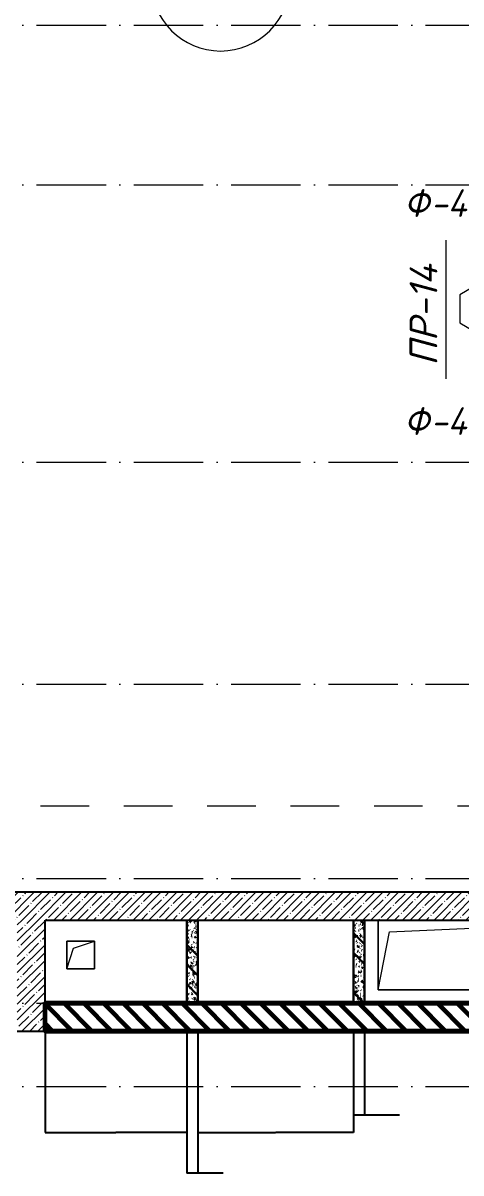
# Model space of a CAD drawing. Header units: millimetres. Extents: x 12986 to 523328, y -9759 to 30092.
# Drawn here: x 123999 to 127151, y 9877 to 18165 of the extents above; entities that cross this region are included whole.
import ezdxf

# ---------------------------------------------------------------- set-up
doc = ezdxf.new("R2010")
doc.units = ezdxf.units.MM
doc.linetypes.add('01 Штриховая _4 мм_', pattern=[600, 350, -250])
doc.linetypes.add('50_200_ШТРИХ_1Т_ш5_п1_п1_', pattern=[700, 500, -100, 0, -100])
for name, color, linetype, lineweight in [('0) ПГП', 1, 'Continuous', 30), ('4) ПГП красный расчет', 12, 'Continuous', 30), ('5) Блок ячеистый', 160, 'Continuous', 60), ('A-ANNO-DIMS', 7, 'Continuous', 9), ('A-AREA-IDEN', 7, 'Continuous', 9), ('A-DOOR-IDEN', 7, 'Continuous', 9), ('A-FLOR', 7, 'Continuous', 9), ('A-GENM', 7, 'Continuous', 9), ('A-GENM-IDEN', 7, 'Continuous', 9), ('A-WALL-1', 7, 'Continuous', 25), ('A-WALL-PATT-1', 7, 'Continuous', 5), ('G-ANNO-SYMB-1', 7, '01 Штриховая _4 мм_', 9), ('Оси-2', 7, '50_200_ШТРИХ_1Т_ш5_п1_п1_', 9)]:
    doc.layers.add(name, color=color, linetype=linetype, lineweight=lineweight)
doc.layers.add('A-WALL-9', color=7, linetype='Continuous', lineweight=5, true_color=0x0070df)
doc.styles.add('ISOCPEUR_I_3', font='isocpeui.ttf', dxfattribs={"width": 0.9, "height": 200})
doc.styles.add('ISOCPEUR_I_5', font='isocpeui.ttf', dxfattribs={"height": 200})
doc.dimstyles.get("Standard").update_dxf_attribs({"dimtxt": 0.18, "dimasz": 0.18, "dimexe": 0.18, "dimexo": 0.0625, "dimgap": 0.09, "dimtad": 0, "dimtih": 1, "dimtoh": 1, "dimdec": 4, "dimzin": 0, "dimdsep": 46, "dimtxsty": 'Standard', "dimcen": 0.09, "dimadec": 0, "dimazin": 0, "dimtfac": 1, "dimtdec": 4, "dimtofl": 0, "dimtmove": 0, "dimatfit": 3, "dimfxl": 1, "dimtolj": 1, "dimtzin": 0, "dimarcsym": 0})
pattern_1 = [(50, (61996.893, 0), (72.873764, -6.37607), [7.62, -83.82]), (355, (61996.89, 0), (-14.09699, 76.42244), [6.096, -67.056]), (100.451, (62002.966, -0.53), (58.776964, 70.04687), [6.476, -71.236]), (46.184, (61996.89, 20.32), (108.43142, -16.81745), [11.43, -125.73]), (96.636, (62005.93, 18.92), (94.961, 98.97089), [9.714, -106.854]), (351.184, (61996.89, 20.32), (94.96227, 98.97018), [9.144, -100.584]), (21, (62007.053, 15.24), (60.64565, -40.90654), [7.62, -83.82]), (326, (62007.05, 15.24), (24.72083, 73.67493), [6.096, -67.056]), (71.451, (62012.11, 11.83), (85.36689, 32.76874), [6.476, -71.236]), (37.5, (61996.893, 0), (1.235525, 33.822432), [3.353, -62.89, 3.353, -64.719, -67.31]), (37.5, (61996.893, 0), (1.235525, 33.822432), [-134.315, 3.353, -63.957]), (7.5, (61996.893, 0), (26.728146, 40.07255), [3.353, -35.458, 3.353, -61.366, -25.654]), (7.5, (61996.893, 0), (26.728146, 40.07255), [-103.53, 3.353, -22.301]), (327.5, (61974.236, 0), (54.236318, -2.292117), [3.353, -22.047, 3.353, -75.895, -105.156]), (327.5, (61974.236, 0), (54.236318, -2.292117), [-104.648, 3.353, -101.803]), (317.5, (61964.076, 0), (59.25158, 10.17014), [3.353, -29.667, 3.353, -49.276, -74.676]), (317.5, (61964.076, 0), (59.25158, 10.17014), [-85.649, 3.353, -71.323])]
pattern_2 = [(135, (61996.9, 0), (-142.5612, -142.5612), []), (135, (62139.46, 0), (-142.5612, -142.5612), [252.016, -50.403, 3.353, -47.05])]
pattern_3 = [(45, (61996.89, 0), (-57.02463, 57.02463), []), (45, (62053.92, 0), (-57.02463, 57.02463), [100.806, -20.161, 3.353, -16.808])]

# ---------------------------------------------------------------- blocks, each defined once
blk = doc.blocks.new('AR_Отверстие прямоугольное _в плите_ - AR_Отверстие прямоугольное _в плите_-V40-АР1_Кладочный план 1 этажа')
at = {"layer": 'A-GENM'}
for p, q in [((100, 100), (-100, 100)), ((-100, 100), (-100, -100)), ((-50, 50), (100, 100)), ((100, -100), (100, 100)), ((-100, -100), (-50, 50)), ((-100, -100), (100, -100))]:
    blk.add_line(p, q, dxfattribs=at)
blk = doc.blocks.new('AR_Отверстие прямоугольное _в плите_ - AR_Отверстие прямоугольное _в плите_-24476015-АР1_Кладочный план 1 этажа')
at = {"layer": 'A-GENM'}
for p, q in [((1000, 250), (-1000, 250)), ((-1000, 250), (-1000, -250)), ((-916.7, 166.7), (1000, 250)), ((1000, -250), (1000, 250)), ((-1000, -250), (-916.7, 166.7)), ((-1000, -250), (1000, -250))]:
    blk.add_line(p, q, dxfattribs=at)
blk = doc.blocks.new('AAR_СКБ_Марка_Двери_Перемычка и проем - Марка перемычки и проема-25306769-АР1_Кладочный план 1 этажа')
at = {"layer": 'A-DOOR-IDEN'}
for p, q in [((-5, 0), (5, 0)), ((-0.968, -0.984), (-1.986, -2.747)), ((1.067, -0.984), (-0.968, -0.984)), ((2.085, -2.747), (1.067, -0.984)), ((-1.986, -2.747), (-0.968, -4.509)), ((1.067, -4.509), (2.085, -2.747)), ((-0.968, -4.509), (1.067, -4.509))]:
    blk.add_line(p, q, dxfattribs=at)
blk = doc.blocks.new('DIMBLOCK515-АР1_Кладочный план 1 этажа')
at = {"layer": 'A-ANNO-DIMS', "color": 0, "lineweight": -2, "transparency": 16777216}
for p, q in [((124156.9, 10899.9), (124156.9, 10169)), ((125176.9, 10896.9), (125176.9, 10169)), ((124157.1, 10169.2), (124666.2, 10169.2)), ((125176.7, 10169.2), (124667.6, 10169.2))]:
    blk.add_line(p, q, dxfattribs=at)
at = {"layer": 'A-ANNO-DIMS', "color": 0, "transparency": 16777216}
for points in [[(124157.1, 10169.2), (124157.1, 10169.2), (124156.9, 10169.2)], [(125176.7, 10169.2), (125176.7, 10169.2), (125176.9, 10169.2)]]:
    blk.add_solid(points, dxfattribs=at)
at = {"layer": 'Defpoints', "color": 0, "transparency": 16777216}
for p in [(124156.9, 10900), (125176.9, 10897), (125176.9, 10169.2)]:
    blk.add_point(p, dxfattribs=at)
at = {"layer": 'A-ANNO-DIMS', "color": 0, "transparency": 16777216, "insert": (124666.9, 10169.2), "char_height": 0.18, "width": 560.814, "attachment_point": 5}
blk.add_mtext('\\A1;1020.0000', dxfattribs=at)
blk = doc.blocks.new('DIMBLOCK516-АР1_Кладочный план 1 этажа')
at = {"layer": 'A-ANNO-DIMS', "color": 0, "lineweight": -2, "transparency": 16777216}
for p, q in [((125176.9, 10896.9), (125176.9, 9876.8)), ((125256.9, 10896.9), (125256.9, 9876.8)), ((125177.1, 9877), (125256.7, 9877)), ((125256.9, 9877), (125439.3, 9877))]:
    blk.add_line(p, q, dxfattribs=at)
at = {"layer": 'A-ANNO-DIMS', "color": 0, "transparency": 16777216}
for points in [[(125177.1, 9877), (125177.1, 9877), (125176.9, 9877)], [(125256.7, 9877), (125256.7, 9877), (125256.9, 9877)]]:
    blk.add_solid(points, dxfattribs=at)
at = {"layer": 'Defpoints', "color": 0, "transparency": 16777216}
for p in [(125176.9, 10897), (125256.9, 10897), (125256.9, 9877)]:
    blk.add_point(p, dxfattribs=at)
at = {"layer": 'A-ANNO-DIMS', "color": 0, "transparency": 16777216, "insert": (125288.1, 9877.1), "char_height": 0.18, "width": 303.391, "attachment_point": 1, "line_spacing_factor": 1.149209}
blk.add_mtext('\\A1;80.0000', dxfattribs=at)
blk = doc.blocks.new('DIMBLOCK517-АР1_Кладочный план 1 этажа')
at = {"layer": 'A-ANNO-DIMS', "color": 0, "lineweight": -2, "transparency": 16777216}
for p, q in [((125256.9, 10896.9), (125256.9, 10169)), ((126376.9, 10896.9), (126376.9, 10169)), ((125257.1, 10169.2), (125816.2, 10169.2)), ((126376.7, 10169.2), (125817.6, 10169.2))]:
    blk.add_line(p, q, dxfattribs=at)
at = {"layer": 'A-ANNO-DIMS', "color": 0, "transparency": 16777216}
for points in [[(125257.1, 10169.2), (125257.1, 10169.2), (125256.9, 10169.2)], [(126376.7, 10169.2), (126376.7, 10169.2), (126376.9, 10169.2)]]:
    blk.add_solid(points, dxfattribs=at)
at = {"layer": 'Defpoints', "color": 0, "transparency": 16777216}
for p in [(125256.9, 10897), (126376.9, 10897), (126376.9, 10169.2)]:
    blk.add_point(p, dxfattribs=at)
at = {"layer": 'A-ANNO-DIMS', "color": 0, "transparency": 16777216, "insert": (125816.9, 10169.2), "char_height": 0.18, "width": 514.846, "attachment_point": 5}
blk.add_mtext('\\A1;1120.0000', dxfattribs=at)
blk = doc.blocks.new('DIMBLOCK518-АР1_Кладочный план 1 этажа')
at = {"layer": 'A-ANNO-DIMS', "color": 0, "lineweight": -2, "transparency": 16777216}
for p, q in [((126376.9, 10896.9), (126376.9, 10297)), ((126456.9, 10896.9), (126456.9, 10297)), ((126377.1, 10297.2), (126456.7, 10297.2)), ((126456.9, 10297.2), (126709, 10297.2))]:
    blk.add_line(p, q, dxfattribs=at)
at = {"layer": 'A-ANNO-DIMS', "color": 0, "transparency": 16777216}
for points in [[(126377.1, 10297.2), (126377.1, 10297.1), (126376.9, 10297.2)], [(126456.7, 10297.2), (126456.7, 10297.1), (126456.9, 10297.2)]]:
    blk.add_solid(points, dxfattribs=at)
at = {"layer": 'Defpoints', "color": 0, "transparency": 16777216}
for p in [(126376.9, 10897), (126456.9, 10897), (126456.9, 10297.2)]:
    blk.add_point(p, dxfattribs=at)
at = {"layer": 'A-ANNO-DIMS', "color": 0, "transparency": 16777216, "insert": (126557.8, 10297.3), "char_height": 0.18, "width": 303.391, "attachment_point": 1, "line_spacing_factor": 1.149209}
blk.add_mtext('\\A1;80.0000', dxfattribs=at)
blk = doc.blocks.new('Марка_Помещения - Номер-25198446-Объем проектирования 1 этажа')
at = {"layer": 'A-AREA-IDEN'}
for start, end in [(360, 180), (180, 360)]:
    blk.add_arc((0, 0), 2.5, start, end, dxfattribs=at)

msp = doc.modelspace()

# ---------------------------------------------------------------- hatches: boundary and pattern name
at = {"layer": '0) ПГП'}
h = msp.add_hatch(dxfattribs=at)
h.set_pattern_fill('FP_16', color=256, style=0, pattern_type=2)
h.set_pattern_definition(pattern_1)
h.paths.add_polyline_path([(125176.89328, 11100.00001), (125256.89328, 11100.00001), (125256.89328, 11699.99982), (125176.89328, 11699.99982)], flags=0)
h = msp.add_hatch(dxfattribs=at)
h.set_pattern_fill('FP_17', color=256, style=0, pattern_type=2)
h.set_pattern_definition(pattern_2)
h.paths.add_polyline_path([(125176.89328, 11100.00001), (125256.89328, 11100.00001), (125256.89328, 11699.99982), (125176.89328, 11699.99982)], flags=0)
h = msp.add_hatch(dxfattribs=at)
h.set_pattern_fill('FP_16', color=256, style=0, pattern_type=2)
h.set_pattern_definition(pattern_1)
h.paths.add_polyline_path([(126376.89328, 11100.00001), (126456.89328, 11100.00001), (126456.89328, 11699.99982), (126376.89328, 11699.99982)], flags=0)
h = msp.add_hatch(dxfattribs=at)
h.set_pattern_fill('FP_17', color=256, style=0, pattern_type=2)
h.set_pattern_definition(pattern_2)
h.paths.add_polyline_path([(126376.89328, 11100.00001), (126456.89328, 11100.00001), (126456.89328, 11699.99982), (126376.89328, 11699.99982)], flags=0)
at = {"layer": '5) Блок ячеистый'}
h = msp.add_hatch(dxfattribs=at)
h.set_pattern_fill('FP_3', color=256, style=0, pattern_type=2)
h.set_pattern_definition([(135, (61996.89, 0), (-70.71068, -70.71068), [])])
h.paths.add_polyline_path([(133986.8933, 10900.00001), (133986.8933, 11100.00001), (131616.89328, 11100.00001), (131616.89328, 10900.00001), (133917.8933, 10900.00001)], flags=0)
h.paths.add_polyline_path([(135005.8933, 10900.00001), (135536.8933, 10900.00001), (135536.8933, 11100.00001), (134936.8933, 11100.00001), (134936.8933, 10900.00001)], flags=0)
h.paths.add_polyline_path([(130666.89328, 10900.00001), (130666.89328, 11100.00001), (128756.89328, 11100.00001), (128756.89328, 10900.00001), (130597.89328, 10900.00001)], flags=0)
h.paths.add_polyline_path([(128556.89328, 10900.00001), (128556.89328, 11100.00001), (124156.89328, 11100.00001), (124156.89328, 10900.00001), (126874.30547, 10900.00001)], flags=0)
at = {"layer": 'A-WALL-PATT-1'}
h = msp.add_hatch(dxfattribs=at)
h.set_pattern_fill('FP_1', color=256, style=0, pattern_type=2)
h.set_pattern_definition(pattern_3)
h.paths.add_polyline_path([(125256.89328, 11699.99982), (128156.89328, 11699.99987), (128156.89328, 11899.99982), (122756.89328, 11899.99982), (122756.89328, 11699.99982), (125176.89328, 11699.99982)], flags=0)
h = msp.add_hatch(dxfattribs=at)
h.set_pattern_fill('FP_1', color=256, style=0, pattern_type=2)
h.set_pattern_definition(pattern_3)
h.paths.add_polyline_path([(123956.89328, 10900.00001), (124156.89328, 10900.00001), (124156.89328, 11699.99982), (123956.89328, 11699.99982), (123956.89328, 11369.99982)], flags=0)

# ---------------------------------------------------------------- linework, layer by layer
at = {"layer": '0) ПГП'}
for p, q in [((125256.89328, 11100.00001), (125256.89328, 11699.99982)), ((126456.89328, 11100.00001), (126456.89328, 11699.99982))]:
    msp.add_line(p, q, dxfattribs=at)
at = {"layer": '4) ПГП красный расчет'}
for p, q in [((125176.89328, 11699.99982), (125176.89328, 11100.00001)), ((126376.89328, 11699.99982), (126376.89328, 11100.00001))]:
    msp.add_line(p, q, dxfattribs=at)
at = {"layer": '5) Блок ячеистый'}
for p, q in [((125176.89328, 11100.00001), (124156.89328, 11100.00001)), ((126376.89328, 11100.00001), (125256.89328, 11100.00001)), ((128556.89328, 11100.00001), (126456.89328, 11100.00001)), ((124156.89328, 10900.00001), (128556.89328, 10900.00001))]:
    msp.add_line(p, q, dxfattribs=at)
msp.add_lwpolyline([(128556.89328, 10900.00001), (124156.89328, 10900.00001), (124156.89328, 11100), (128556.89328, 11100)], close=True, dxfattribs=at)
at = {"layer": 'A-FLOR'}
for p, q in [((126553.8933, 11697.99982), (128553.8933, 11697.99982)), ((126553.8933, 11197.99982), (126553.8933, 11697.99982)), ((124312.89328, 11547.99982), (124512.89328, 11547.99982)), ((124312.89328, 11347.99982), (124312.89328, 11547.99982)), ((124512.89328, 11547.99982), (124512.89328, 11347.99982)), ((124512.89328, 11347.99982), (124312.89328, 11347.99982)), ((128553.8933, 11197.99982), (126553.8933, 11197.99982))]:
    msp.add_line(p, q, dxfattribs=at)
at = {"layer": 'A-WALL-1'}
for p, q in [((128156.89328, 11899.99982), (122756.89328, 11899.99982)), ((124156.89328, 11699.99982), (128156.89328, 11699.99982)), ((124156.89328, 10900.00001), (124156.89328, 11699.99982)), ((123956.89328, 10900.00001), (124156.89328, 10900.00001))]:
    msp.add_line(p, q, dxfattribs=at)
at = {"layer": 'A-WALL-9'}
for p, q in [((125176.89328, 11100.00001), (125256.89328, 11100.00001)), ((126376.89328, 11100.00001), (126456.89328, 11100.00001))]:
    msp.add_line(p, q, dxfattribs=at)
at = {"layer": 'G-ANNO-SYMB-1'}
msp.add_line((104925.09743, 12523.27848), (187962.83005, 12523.27848), dxfattribs=at)
at = {"layer": 'Оси-2'}
for p, q in [((57586.89328, 18150.00007), (187948.52131, 18150.00007)), ((57586.89328, 17000.00007), (187948.52131, 17000.00007)), ((57586.89328, 15000), (187948.52131, 15000)), ((57586.89328, 13400), (187948.52131, 13400)), ((57586.89328, 12000), (187948.52131, 12000)), ((57586.89328, 11100), (187948.52131, 11100)), ((57586.89328, 10500), (187948.52131, 10500))]:
    msp.add_line(p, q, dxfattribs=at)

# ---------------------------------------------------------------- block references
at = {"layer": 'A-AREA-IDEN', "xscale": 199.9999999999999, "yscale": 199.9999999999999, "zscale": 199.9999999999999}
msp.add_blockref('Марка_Помещения - Номер-25198446-Объем проектирования 1 этажа', (125420.89495, 18463.41975), dxfattribs=at)
at = {"layer": 'A-DOOR-IDEN', "xscale": 99.99999999999993, "yscale": 99.99999999999993, "zscale": 99.99999999999993, "rotation": 89.99999999999977}
msp.add_blockref('AAR_СКБ_Марка_Двери_Перемычка и проем - Марка перемычки и проема-25306769-АР1_Кладочный план 1 этажа', (127043.72451, 16100.00004), dxfattribs=at)
at = {"layer": 'A-GENM'}
for name, p in [('AR_Отверстие прямоугольное _в плите_ - AR_Отверстие прямоугольное _в плите_-24476015-АР1_Кладочный план 1 этажа', (127553.8933, 11447.99982)), ('AR_Отверстие прямоугольное _в плите_ - AR_Отверстие прямоугольное _в плите_-V40-АР1_Кладочный план 1 этажа', (124412.89328, 11447.99982))]:
    msp.add_blockref(name, p, dxfattribs=at)

# ---------------------------------------------------------------- texts
at = {"layer": 'A-GENM-IDEN', "char_height": 200, "attachment_point": 1, "style": 'ISOCPEUR_I_3'}
for s, insert, width in [('\\fISOCPEUR|b0|i1|c204|p34|;\\W.9;Ф', (126742.00217, 16967.23153), 230.886), ('-4', (126932.50217, 16967.23153), 346.329), ('\\fISOCPEUR|b0|i1|c204|p34|;\\W.9;Ф', (126742.00217, 15396.23851), 230.886), ('-4', (126932.50217, 15396.23851), 346.329)]:
    msp.add_mtext(s, dxfattribs=dict(at, insert=insert, width=width))
at = {"layer": 'A-GENM-IDEN', "char_height": 200, "attachment_point": 1, "rotation": 90, "style": 'ISOCPEUR_I_5'}
for s, insert, width in [('-14', (126781.25054, 16038.17344), 513.08), ('ПР', (126781.25054, 15694.2151), 416.8775)]:
    msp.add_mtext(s, dxfattribs=dict(at, insert=insert, width=width))

# ---------------------------------------------------------------- dimensions: what is measured, and where the dimension line sits
at = {"layer": 'A-ANNO-DIMS'}
for base, p1, p2, picture, middle in [((125176.89328, 10169.21016), (124156.89328, 10900.00001), (125176.89328, 10896.95201), 'DIMBLOCK515-АР1_Кладочный план 1 этажа', (124666.89328, 10169.21016)), ((126376.89328, 10169.21016), (125256.89328, 10896.95201), (126376.89328, 10896.95201), 'DIMBLOCK517-АР1_Кладочный план 1 этажа', (125816.89328, 10169.21016))]:
    dim = msp.add_linear_dim(base=base, p1=p1, p2=p2, dimstyle='Standard', dxfattribs=at)
    dim.commit()
    dim.dimension.update_dxf_attribs({"geometry": picture, "text_midpoint": middle})
for base, p1, p2, picture, middle in [((125256.89328, 9877.01179), (125176.89328, 10896.95201), (125256.89328, 10896.95201), 'DIMBLOCK516-АР1_Кладочный план 1 этажа', (125439.80814, 9877.01179)), ((126456.89328, 10297.16797), (126376.89328, 10896.95201), (126456.89328, 10896.95201), 'DIMBLOCK518-АР1_Кладочный план 1 этажа', (126709.50586, 10297.16797))]:
    dim = msp.add_linear_dim(base=base, p1=p1, p2=p2, dimstyle='Standard', dxfattribs=at)
    dim.commit()
    dim.dimension.update_dxf_attribs({"geometry": picture, "text_midpoint": middle, "dimtype": 160})

doc.saveas('drawing.dxf')
